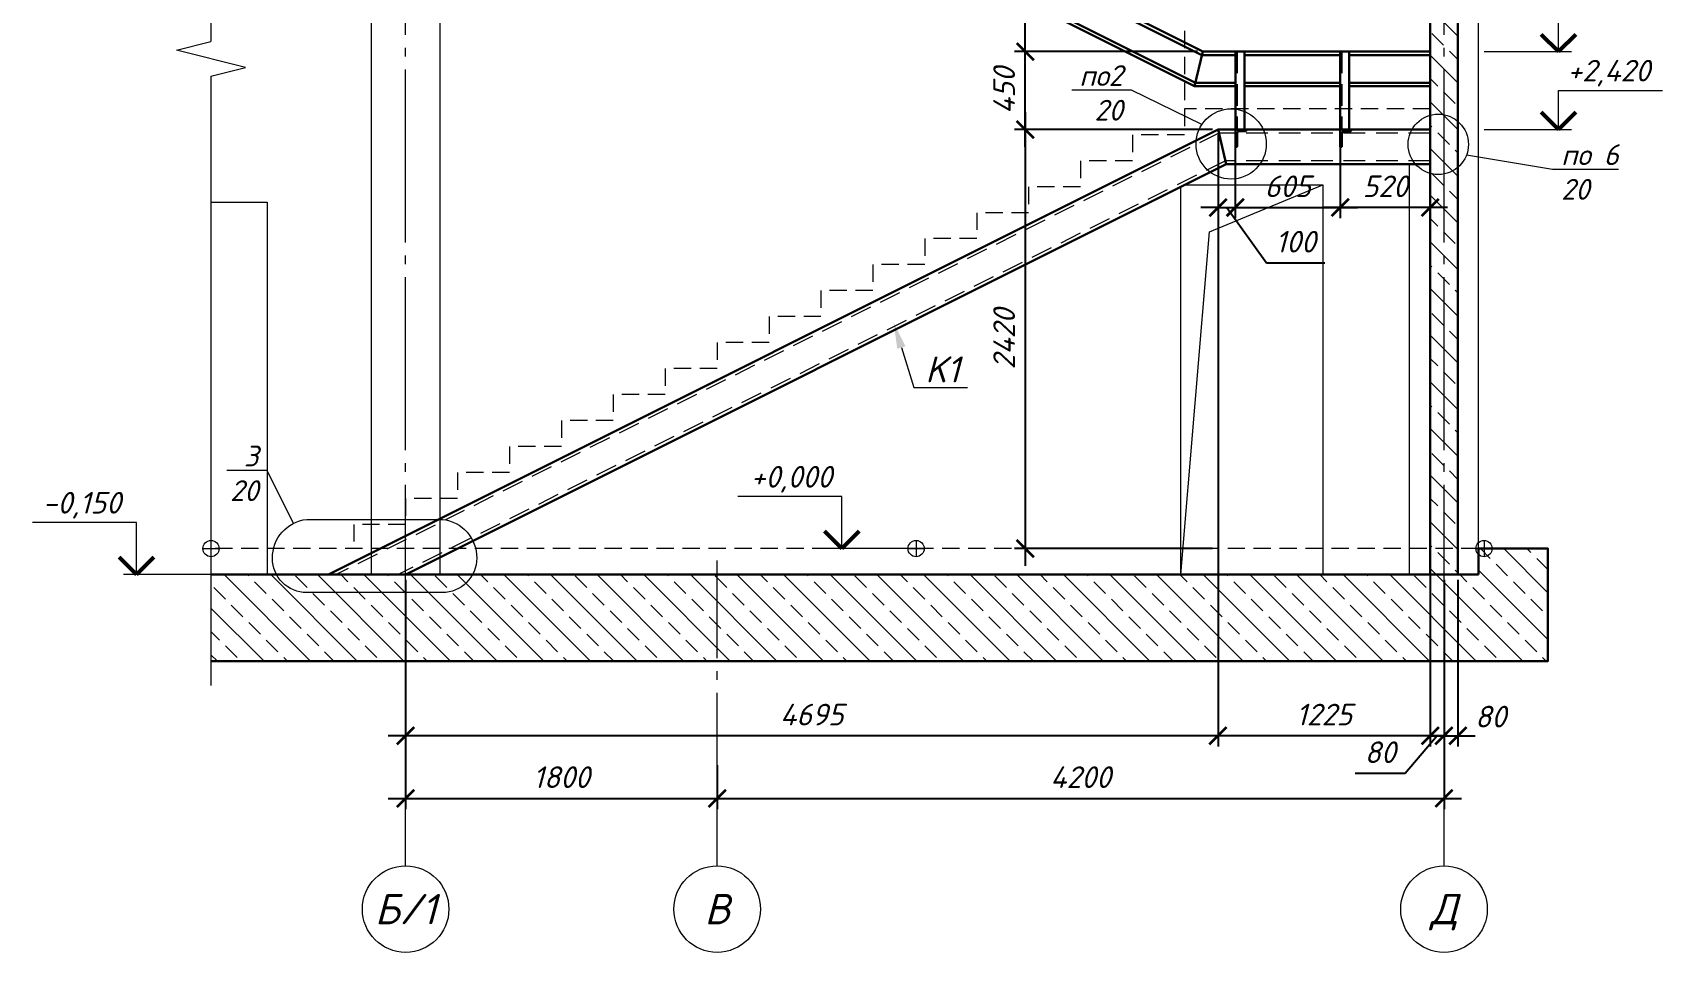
# Model space of a CAD drawing. Header units: millimetres. Extents: x -79646 to 95064, y -231229 to -58107.
# Drawn here: x -54440 to -45023, y -146038 to -140726 of the extents above; entities that cross this region are included whole.
import ezdxf
from ezdxf import colors
from ezdxf.entities.mleader import LeaderData, LeaderLine
from ezdxf.enums import TextEntityAlignment as Align
from ezdxf.math import Vec2, Vec3

# ---------------------------------------------------------------- set-up
doc = ezdxf.new("R2010")
doc.units = ezdxf.units.MM
doc.header["$PDMODE"] = 3
for name, pattern in [('DASHED2', [0.375, 0.25, -0.125]), ('GOST2.303 5', [24, 20, -1.5, 1, -1.5]), ('HIDDEN', [0.375, 0.25, -0.125])]:
    doc.linetypes.add(name, pattern=pattern)
doc.layers.get('0').update_dxf_attribs({"lineweight": 5})
doc.layers.get('Defpoints').update_dxf_attribs({"lineweight": 0})
for name, color, linetype, lineweight in [('#Dimensions', 7, 'Continuous', 9), ('#Бетон вид', 22, 'Continuous', 18), ('#Бетон разрез', 22, 'Continuous', 30), ('#Выноски', 7, 'Continuous', 15), ('#Оси', 7, 'Continuous', 9), ('#разм', 7, 'Continuous', 9), ('A-okno', 7, 'Continuous', 0), ('k_ Металл', 1, 'Continuous', 30), ('k_ Металл_вид', 1, 'Continuous', 18)]:
    doc.layers.add(name, color=color, linetype=linetype, lineweight=lineweight)
doc.layers.add('Штриховка', color=252, linetype='Continuous', lineweight=5, true_color=0x696969)
doc.styles.add('ESKDW', font='eskdw.shx', dxfattribs={"oblique": 15})
doc.styles.add('STEP PR', font='isocpeui.ttf')
doc.dimstyles.new('SPDS', dxfattribs={"dimscale": 50, "dimtxt": 2.5, "dimasz": 2, "dimexe": 1.25, "dimexo": 0.625, "dimtad": 1, "dimdec": 0, "dimrnd": 0.001, "dimtxsty": 'ESKDW', "dimblk": 'ARCHTICK', "dimcen": 2.5, "dimdle": 2, "dimclrd": 256, "dimclre": 256, "dimclrt": 7, "dimadec": 0, "dimazin": 2, "dimtfac": 0.75, "dimtdec": 0, "dimtmove": 1, "dimatfit": 3, "dimfxl": 1, "dimtolj": 1, "dimarcsym": 1})
doc.dimstyles.new('высотные отметки', dxfattribs={"dimtxt": 500, "dimasz": 100, "dimexe": 100, "dimexo": 0.625, "dimgap": 50, "dimtad": 1, "dimtih": 1, "dimtoh": 1, "dimdec": 3, "dimlfac": 0.001, "dimrnd": 0.005, "dimzin": 9, "dimtxsty": 'STEP PR', "dimblk": 'NONE', "dimcen": 100, "dimdle": 100, "dimse1": 1, "dimse2": 1, "dimsd1": 1, "dimsd2": 1, "dimadec": 0, "dimazin": 0, "dimtfac": 1, "dimtdec": 3, "dimtmove": 0, "dimatfit": 2, "dimldrblk": 'NONE', "dimfxl": 1, "dimarcsym": 0})

# ---------------------------------------------------------------- blocks, each defined once
blk = doc.blocks.new('*U24')
at = {"color": 0, "linetype": 'ByBlock', "lineweight": -2}
for p, q in [((21.991, 0), (22.303, 1.25)), ((22.303, 1.25), (22.928, -1.25)), ((21.991, 0), (0, 0)), ((22.928, -1.25), (23.241, 0)), ((45.231, 0), (23.241, 0))]:
    blk.add_line(p, q, dxfattribs=at)
blk = doc.blocks.new('_ArchTick')
at = {"color": 0, "linetype": 'ByBlock', "const_width": 0.15}
blk.add_lwpolyline([(-0.5, -0.5), (0.5, 0.5)], dxfattribs=at)
blk = doc.blocks.new('*D25')
at = {"layer": '#Dimensions', "lineweight": -2, "transparency": 16777216}
for p, q in [((-52284.4, -144387.1), (-52284.4, -145211)), ((-50484.4, -144957.1), (-50484.4, -145211)), ((-52384.4, -145148.5), (-50384.4, -145148.5))]:
    blk.add_line(p, q, dxfattribs=at)
at = {"layer": 'Defpoints', "color": 0, "lineweight": 0, "transparency": 16777216}
for p in [(-52284.4, -144355.8), (-50484.4, -144925.8), (-50484.4, -145148.5)]:
    blk.add_point(p, dxfattribs=at)
at = {"layer": '#Dimensions', "lineweight": -2, "transparency": 16777216, "xscale": 100, "yscale": 100, "zscale": 100, "rotation": 180}
blk.add_blockref('_ArchTick', (-52284.4, -145148.5), dxfattribs=at)
at = {"layer": '#Dimensions', "lineweight": -2, "transparency": 16777216, "xscale": 100, "yscale": 100, "zscale": 100}
blk.add_blockref('_ArchTick', (-50484.4, -145148.5), dxfattribs=at)
at = {"layer": '#Dimensions', "transparency": 16777216, "insert": (-51384.4, -145026), "char_height": 125, "attachment_point": 5, "style": 'STEP PR'}
blk.add_mtext('\\A1;1800', dxfattribs=at)
blk = doc.blocks.new('*D26')
at = {"layer": '#Dimensions', "lineweight": -2, "transparency": 16777216}
for p, q in [((-46284.4, -144387.1), (-46284.4, -145211)), ((-50484.4, -144957.1), (-50484.4, -145211)), ((-50584.4, -145148.5), (-46184.4, -145148.5))]:
    blk.add_line(p, q, dxfattribs=at)
at = {"layer": 'Defpoints', "color": 0, "lineweight": 0, "transparency": 16777216}
for p in [(-46284.4, -144355.8), (-50484.4, -144925.8), (-46284.4, -145148.5)]:
    blk.add_point(p, dxfattribs=at)
at = {"layer": '#Dimensions', "lineweight": -2, "transparency": 16777216, "xscale": 100, "yscale": 100, "zscale": 100, "rotation": 180}
blk.add_blockref('_ArchTick', (-50484.4, -145148.5), dxfattribs=at)
at = {"layer": '#Dimensions', "lineweight": -2, "transparency": 16777216, "xscale": 100, "yscale": 100, "zscale": 100}
blk.add_blockref('_ArchTick', (-46284.4, -145148.5), dxfattribs=at)
at = {"layer": '#Dimensions', "transparency": 16777216, "insert": (-48384.4, -145026), "char_height": 125, "attachment_point": 5, "style": 'STEP PR'}
blk.add_mtext('\\A1;4200', dxfattribs=at)
blk = doc.blocks.new('*D29')
at = {"layer": 'Defpoints', "color": 0, "lineweight": 0, "ltscale": 3, "transparency": 16777216}
for p in [(4574327, -914160), (4576313, -914160, 0), (4576313, -924000)]:
    blk.add_point(p, dxfattribs=at)
at = {"layer": '#разм', "color": 0, "ltscale": 3, "transparency": 16777216, "insert": (4574872, -913360), "char_height": 250, "attachment_point": 5, "style": 'STEP PR'}
blk.add_mtext('+4,920', dxfattribs=at)
blk = doc.blocks.new('_None')
blk = doc.blocks.new('*D56')
at = {"layer": '#Dimensions', "lineweight": -2, "transparency": 16777216}
for p, q in [((-47590.3, -141317.1), (-47590.3, -141798.4)), ((-47490.3, -141317.1), (-47490.3, -141798.4)), ((-47590.3, -141735.9), (-47690.3, -141735.9)), ((-47590.3, -141735.9), (-47490.3, -141735.9)), ((-47590.3, -141735.9), (-47490.3, -141735.9)), ((-47540.3, -141735.9), (-47310.5, -142055.9)), ((-47490.3, -141735.9), (-47390.3, -141735.9)), ((-47310.5, -142055.9), (-46974, -142055.9))]:
    blk.add_line(p, q, dxfattribs=at)
at = {"layer": 'Defpoints', "color": 0, "lineweight": 0, "transparency": 16777216}
for p in [(-47590.3, -141285.8), (-47490.3, -141285.8), (-47490.3, -141735.9)]:
    blk.add_point(p, dxfattribs=at)
at = {"layer": '#Dimensions', "lineweight": -2, "transparency": 16777216, "xscale": 100, "yscale": 100, "zscale": 100}
blk.add_blockref('_ArchTick', (-47590.3, -141735.9), dxfattribs=at)
at = {"layer": '#Dimensions', "lineweight": -2, "transparency": 16777216, "xscale": 100, "yscale": 100, "zscale": 100, "rotation": 180}
blk.add_blockref('_ArchTick', (-47490.3, -141735.9), dxfattribs=at)
at = {"layer": '#Dimensions', "transparency": 16777216, "insert": (-47142.2, -141933.4), "char_height": 125, "attachment_point": 5, "style": 'STEP PR'}
blk.add_mtext('\\A1;100', dxfattribs=at)
blk = doc.blocks.new('*D57')
at = {"layer": '#Dimensions', "lineweight": -2, "transparency": 16777216}
for p, q in [((-46884.4, -141317.1), (-46884.4, -141798.4)), ((-46364.4, -141517.1), (-46364.4, -141798.4)), ((-46264.4, -141735.9), (-46984.4, -141735.9))]:
    blk.add_line(p, q, dxfattribs=at)
at = {"layer": 'Defpoints', "color": 0, "lineweight": 0, "transparency": 16777216}
for p in [(-46884.4, -141285.8), (-46364.4, -141485.8), (-46884.4, -141735.9)]:
    blk.add_point(p, dxfattribs=at)
at = {"layer": '#Dimensions', "lineweight": -2, "transparency": 16777216, "xscale": 100, "yscale": 100, "zscale": 100, "rotation": 180}
blk.add_blockref('_ArchTick', (-46884.4, -141735.9), dxfattribs=at)
at = {"layer": '#Dimensions', "lineweight": -2, "transparency": 16777216, "xscale": 100, "yscale": 100, "zscale": 100}
blk.add_blockref('_ArchTick', (-46364.4, -141735.9), dxfattribs=at)
at = {"layer": '#Dimensions', "transparency": 16777216, "insert": (-46624.4, -141613.4), "char_height": 125, "attachment_point": 5, "style": 'STEP PR'}
blk.add_mtext('\\A1;520', dxfattribs=at)
blk = doc.blocks.new('*D34')
at = {"layer": 'Defpoints', "color": 0, "lineweight": 0, "ltscale": 3, "transparency": 16777216}
for p in [(4574340, -924000), (4576313, -924000), (4576313, -924000, 0)]:
    blk.add_point(p, dxfattribs=at)
at = {"layer": '#разм', "color": 0, "ltscale": 3, "transparency": 16777216, "insert": (4574872, -923200), "char_height": 250, "attachment_point": 5, "style": 'STEP PR'}
blk.add_mtext('+0,000', dxfattribs=at)
blk = doc.blocks.new('*D39')
at = {"layer": 'Defpoints', "color": 0, "lineweight": 0, "ltscale": 3, "transparency": 16777216}
for p in [(4574313, -924300), (4576313, -924300, 0), (4576313, -924600)]:
    blk.add_point(p, dxfattribs=at)
at = {"layer": '#разм', "color": 0, "ltscale": 3, "transparency": 16777216, "insert": (4574821, -923500), "char_height": 250, "attachment_point": 5, "style": 'STEP PR'}
blk.add_mtext('-0,150', dxfattribs=at)
blk = doc.blocks.new('*D165')
at = {"layer": 'Defpoints', "color": 0, "lineweight": 0, "ltscale": 3, "transparency": 16777216}
for p in [(4576313, -919160, 0), (4577210, -919160), (4576313, -924000)]:
    blk.add_point(p, dxfattribs=at)
at = {"layer": '#разм', "color": 0, "ltscale": 3, "transparency": 16777216, "insert": (4577755, -918509), "char_height": 250, "attachment_point": 5, "style": 'STEP PR'}
blk.add_mtext('+2,420', dxfattribs=at)
blk = doc.blocks.new('*D169')
at = {"layer": 'Defpoints', "color": 0, "lineweight": 0, "ltscale": 3, "transparency": 16777216}
for p in [(4576313, -918260, 0), (4577223, -918260), (4576313, -924000)]:
    blk.add_point(p, dxfattribs=at)
at = {"layer": '#разм', "color": 0, "ltscale": 3, "transparency": 16777216, "insert": (4577755, -917460), "char_height": 250, "attachment_point": 5, "style": 'STEP PR'}
blk.add_mtext('+2,870', dxfattribs=at)
blk = doc.blocks.new('*U260')
at = {"color": 0, "linetype": 'ByBlock', "lineweight": -2}
for p, q in [((-10, 20), (-10, 96.7)), ((0, 100), (-6.7, 100)), ((0, 0), (0, 100)), ((-63, 0), (-63, 6.7)), ((-63, 0), (0, 0)), ((-59.7, 10), (-20, 10))]:
    blk.add_line(p, q, dxfattribs=at)
for centre, radius, start, end in [((-6.7, 96.7), 3.3, 89.04503, 179.97781), ((-59.7, 6.7), 3.3, 90, 180), ((-20, 20), 10, 270, 0)]:
    blk.add_arc(centre, radius, start, end, dxfattribs=at)
blk = doc.blocks.new('*D686')
at = {"layer": '#Dimensions', "lineweight": -2, "transparency": 16777216}
for p, q in [((-48703.7, -141185.8), (-48703.7, -143805.8)), ((-47621.5, -141285.8), (-48766.2, -141285.8)), ((-47621.5, -143705.8), (-48766.2, -143705.8))]:
    blk.add_line(p, q, dxfattribs=at)
at = {"layer": 'Defpoints', "color": 0, "lineweight": 0, "transparency": 16777216}
for p in [(-47590.3, -141285.8), (-48703.7, -143705.8), (-47590.3, -143705.8)]:
    blk.add_point(p, dxfattribs=at)
at = {"layer": '#Dimensions', "lineweight": -2, "transparency": 16777216, "xscale": 100, "yscale": 100, "zscale": 100}
for p, rotation in [((-48703.7, -141285.8), 90), ((-48703.7, -143705.8), 270)]:
    blk.add_blockref('_ArchTick', p, dxfattribs=dict(at, rotation=rotation))
at = {"layer": '#Dimensions', "transparency": 16777216, "insert": (-48826.2, -142495.8), "char_height": 125, "attachment_point": 5, "rotation": 90, "style": 'STEP PR'}
blk.add_mtext('\\A1;2420', dxfattribs=at)
blk = doc.blocks.new('*D687')
at = {"layer": '#Dimensions', "lineweight": -2, "transparency": 16777216}
for p, q in [((-48703.7, -141385.8), (-48703.7, -140735.8)), ((-47709.8, -140835.8), (-48766.2, -140835.8)), ((-47621.5, -141285.8), (-48766.2, -141285.8))]:
    blk.add_line(p, q, dxfattribs=at)
at = {"layer": 'Defpoints', "color": 0, "lineweight": 0, "transparency": 16777216}
for p in [(-48703.7, -140835.8), (-47678.6, -140835.8), (-47590.3, -141285.8)]:
    blk.add_point(p, dxfattribs=at)
at = {"layer": '#Dimensions', "lineweight": -2, "transparency": 16777216, "xscale": 100, "yscale": 100, "zscale": 100}
for p, rotation in [((-48703.7, -140835.8), 90), ((-48703.7, -141285.8), 270)]:
    blk.add_blockref('_ArchTick', p, dxfattribs=dict(at, rotation=rotation))
at = {"layer": '#Dimensions', "transparency": 16777216, "insert": (-48826.2, -141060.8), "char_height": 125, "attachment_point": 5, "rotation": 90, "style": 'STEP PR'}
blk.add_mtext('\\A1;450', dxfattribs=at)
blk = doc.blocks.new('*D688')
at = {"layer": '#Dimensions', "lineweight": -2, "transparency": 16777216}
for p, q in [((-48703.7, -140935.8), (-48703.7, -138685.8)), ((-49214.9, -138785.8), (-48641.2, -138785.8)), ((-47709.8, -140835.8), (-48766.2, -140835.8))]:
    blk.add_line(p, q, dxfattribs=at)
at = {"layer": 'Defpoints', "color": 0, "lineweight": 0, "transparency": 16777216}
for p in [(-49246.2, -138785.8), (-48703.7, -138785.8), (-47678.6, -140835.8)]:
    blk.add_point(p, dxfattribs=at)
at = {"layer": '#Dimensions', "lineweight": -2, "transparency": 16777216, "xscale": 100, "yscale": 100, "zscale": 100}
for p, rotation in [((-48703.7, -138785.8), 90), ((-48703.7, -140835.8), 270)]:
    blk.add_blockref('_ArchTick', p, dxfattribs=dict(at, rotation=rotation))
at = {"layer": '#Dimensions', "transparency": 16777216, "insert": (-48826.2, -139810.8), "char_height": 125, "attachment_point": 5, "rotation": 90, "style": 'STEP PR'}
blk.add_mtext('\\A1;2050', dxfattribs=at)
blk = doc.blocks.new('*D689')
at = {"layer": '#Dimensions', "lineweight": -2, "transparency": 16777216}
for p, q in [((-47590.3, -141317.1), (-47590.3, -144849.5)), ((-46364.4, -141517.1), (-46364.4, -144849.5)), ((-46264.4, -144787), (-47690.3, -144787))]:
    blk.add_line(p, q, dxfattribs=at)
at = {"layer": 'Defpoints', "color": 0, "lineweight": 0, "transparency": 16777216}
for p in [(-47590.3, -141285.8), (-46364.4, -141485.8), (-47590.3, -144787)]:
    blk.add_point(p, dxfattribs=at)
at = {"layer": '#Dimensions', "lineweight": -2, "transparency": 16777216, "xscale": 100, "yscale": 100, "zscale": 100, "rotation": 180}
blk.add_blockref('_ArchTick', (-47590.3, -144787), dxfattribs=at)
at = {"layer": '#Dimensions', "lineweight": -2, "transparency": 16777216, "xscale": 100, "yscale": 100, "zscale": 100}
blk.add_blockref('_ArchTick', (-46364.4, -144787), dxfattribs=at)
at = {"layer": '#Dimensions', "transparency": 16777216, "insert": (-46977.4, -144664.5), "char_height": 125, "attachment_point": 5, "style": 'STEP PR'}
blk.add_mtext('\\A1;1225', dxfattribs=at)
blk = doc.blocks.new('*D690')
at = {"layer": '#Dimensions', "lineweight": -2, "transparency": 16777216}
for p, q in [((-47590.3, -141317.1), (-47590.3, -144849.5)), ((-52284.4, -143887.1), (-52284.4, -144849.5)), ((-47490.3, -144787), (-52384.4, -144787))]:
    blk.add_line(p, q, dxfattribs=at)
at = {"layer": 'Defpoints', "color": 0, "lineweight": 0, "transparency": 16777216}
for p in [(-47590.3, -141285.8), (-52284.4, -143855.8), (-52284.4, -144787)]:
    blk.add_point(p, dxfattribs=at)
at = {"layer": '#Dimensions', "lineweight": -2, "transparency": 16777216, "xscale": 100, "yscale": 100, "zscale": 100, "rotation": 180}
blk.add_blockref('_ArchTick', (-52284.4, -144787), dxfattribs=at)
at = {"layer": '#Dimensions', "lineweight": -2, "transparency": 16777216, "xscale": 100, "yscale": 100, "zscale": 100}
blk.add_blockref('_ArchTick', (-47590.3, -144787), dxfattribs=at)
at = {"layer": '#Dimensions', "transparency": 16777216, "insert": (-49937.4, -144664.5), "char_height": 125, "attachment_point": 5, "style": 'STEP PR'}
blk.add_mtext('\\A1;4695', dxfattribs=at)
blk = doc.blocks.new('*D691')
at = {"layer": '#Dimensions', "lineweight": -2, "transparency": 16777216}
for p, q in [((-46364.4, -141517.1), (-46364.4, -144849.5)), ((-46284.4, -143887.1), (-46284.4, -144849.5)), ((-46324.4, -144787), (-46508.9, -145004.5)), ((-46364.4, -144787), (-46464.4, -144787)), ((-46364.4, -144787), (-46284.4, -144787)), ((-46364.4, -144787), (-46284.4, -144787)), ((-46284.4, -144787), (-46184.4, -144787)), ((-46508.9, -145004.5), (-46798.2, -145004.5))]:
    blk.add_line(p, q, dxfattribs=at)
at = {"layer": 'Defpoints', "color": 0, "lineweight": 0, "transparency": 16777216}
for p in [(-46364.4, -141485.8), (-46284.4, -143855.8), (-46284.4, -144787)]:
    blk.add_point(p, dxfattribs=at)
at = {"layer": '#Dimensions', "lineweight": -2, "transparency": 16777216, "xscale": 100, "yscale": 100, "zscale": 100}
blk.add_blockref('_ArchTick', (-46364.4, -144787), dxfattribs=at)
at = {"layer": '#Dimensions', "lineweight": -2, "transparency": 16777216, "xscale": 100, "yscale": 100, "zscale": 100, "rotation": 180}
blk.add_blockref('_ArchTick', (-46284.4, -144787), dxfattribs=at)
at = {"layer": '#Dimensions', "transparency": 16777216, "insert": (-46653.5, -144882), "char_height": 125, "attachment_point": 5, "style": 'STEP PR'}
blk.add_mtext('\\A1;80', dxfattribs=at)
blk = doc.blocks.new('*D692')
at = {"layer": '#Dimensions', "lineweight": -2, "transparency": 16777216}
for p, q in [((-46284.4, -143887.1), (-46284.4, -144849.5)), ((-46204.4, -143887.1), (-46204.4, -144849.5)), ((-46284.4, -144787), (-46384.4, -144787)), ((-46284.4, -144787), (-46204.4, -144787)), ((-46204.4, -144787), (-46104.4, -144787))]:
    blk.add_line(p, q, dxfattribs=at)
at = {"layer": 'Defpoints', "color": 0, "lineweight": 0, "transparency": 16777216}
for p in [(-46284.4, -143855.8), (-46204.4, -143855.8), (-46204.4, -144787)]:
    blk.add_point(p, dxfattribs=at)
at = {"layer": '#Dimensions', "lineweight": -2, "transparency": 16777216, "xscale": 100, "yscale": 100, "zscale": 100}
blk.add_blockref('_ArchTick', (-46284.4, -144787), dxfattribs=at)
at = {"layer": '#Dimensions', "lineweight": -2, "transparency": 16777216, "xscale": 100, "yscale": 100, "zscale": 100, "rotation": 180}
blk.add_blockref('_ArchTick', (-46204.4, -144787), dxfattribs=at)
at = {"layer": '#Dimensions', "transparency": 16777216, "insert": (-46015.5, -144676.1), "char_height": 125, "attachment_point": 5, "style": 'STEP PR'}
blk.add_mtext('\\A1;80', dxfattribs=at)
blk = doc.blocks.new('*D820')
at = {"layer": '#Dimensions', "lineweight": -2, "transparency": 16777216}
for p, q in [((-47490.3, -141417.1), (-47490.3, -141798.4)), ((-46884.4, -141417.1), (-46884.4, -141798.4)), ((-47590.3, -141735.9), (-46784.4, -141735.9))]:
    blk.add_line(p, q, dxfattribs=at)
at = {"layer": 'Defpoints', "color": 0, "lineweight": 0, "transparency": 16777216}
for p in [(-47490.3, -141385.8), (-46884.4, -141385.8), (-46884.4, -141735.9)]:
    blk.add_point(p, dxfattribs=at)
at = {"layer": '#Dimensions', "lineweight": -2, "transparency": 16777216, "xscale": 100, "yscale": 100, "zscale": 100, "rotation": 180}
blk.add_blockref('_ArchTick', (-47490.3, -141735.9), dxfattribs=at)
at = {"layer": '#Dimensions', "lineweight": -2, "transparency": 16777216, "xscale": 100, "yscale": 100, "zscale": 100}
blk.add_blockref('_ArchTick', (-46884.4, -141735.9), dxfattribs=at)
at = {"layer": '#Dimensions', "transparency": 16777216, "insert": (-47187.4, -141613.4), "char_height": 125, "attachment_point": 5, "style": 'STEP PR'}
blk.add_mtext('\\A1;605', dxfattribs=at)
blk = doc.blocks.new('*U28')
at = {"layer": '#разм', "ltscale": 100, "elevation": 0}
for points in [[(4575453.9815, -913560.2763), (4574252.0497, -913560.2763)], [(4575453.9815, -914160.2763), (4575453.9815, -913560.2763)], [(4576313.4569, -914160.2763), (4575303.9815, -914160.2763)]]:
    blk.add_lwpolyline(points, dxfattribs=at)
at = {"layer": 'A-okno', "color": 0, "lineweight": 50, "ltscale": 100, "elevation": 0}
for points in [[(4575453.9815, -914160.2763), (4575253.9816, -913960.2764)], [(4575453.9815, -914160.2763), (4575653.9814, -913960.2764)]]:
    blk.add_lwpolyline(points, dxfattribs=at)
at = {"layer": 'Defpoints', "color": 253, "ltscale": 3, "elevation": 0}
blk.add_lwpolyline([(4576219.8409, -924000.2763), (4576407.0728, -924000.2763)], dxfattribs=at)
at = {"layer": 'Defpoints', "color": 253, "lineweight": 15, "ltscale": 3, "elevation": 0}
blk.add_lwpolyline([(4576313.4569, -923906.6603), (4576313.4569, -924093.8923)], dxfattribs=at)
at = {"layer": 'Defpoints', "color": 253, "lineweight": 15, "ltscale": 3}
blk.add_circle((4576313.4569, -924000.2763, 0), 93.616, dxfattribs=at)
at = {"layer": '#разм', "ltscale": 3}
dim = blk.add_linear_dim(base=(4574327.168, -914160.2763), p1=(4576313.4569, -924000.4215), p2=(4576313.4569, -914160.2763, 0), angle=90, dimstyle='высотные отметки', override={"dimtxt": 250, "dimlfac": 0.0005, "dimrnd": 0.005, "dimzin": 1, "dimpost": '+<>'}, dxfattribs=at)
dim.commit()
dim.dimension.update_dxf_attribs({"geometry": '*D29', "text_midpoint": (4574872.0543, -913560.2763), "dimtype": 160})
blk = doc.blocks.new('*U33')
at = {"layer": '#разм', "ltscale": 100, "elevation": 0}
for points in [[(4575453.9815, -923400.2763), (4574252.0497, -923400.2763)], [(4575453.9815, -924000.2763), (4575453.9815, -923400.2763)], [(4576313.4569, -924000.2763), (4575303.9815, -924000.2763)]]:
    blk.add_lwpolyline(points, dxfattribs=at)
at = {"layer": 'A-okno', "color": 0, "lineweight": 50, "ltscale": 100, "elevation": 0}
for points in [[(4575453.9815, -924000.2763), (4575253.9816, -923800.2764)], [(4575453.9815, -924000.2763), (4575653.9814, -923800.2764)]]:
    blk.add_lwpolyline(points, dxfattribs=at)
at = {"layer": 'Defpoints', "color": 253, "ltscale": 3, "elevation": 0}
blk.add_lwpolyline([(4576219.8409, -924000.2763), (4576407.0728, -924000.2763)], dxfattribs=at)
at = {"layer": 'Defpoints', "color": 253, "lineweight": 15, "ltscale": 3, "elevation": 0}
blk.add_lwpolyline([(4576313.4569, -923906.6603), (4576313.4569, -924093.8923)], dxfattribs=at)
at = {"layer": 'Defpoints', "color": 253, "lineweight": 15, "ltscale": 3}
blk.add_circle((4576313.4569, -924000.2763, 0), 93.616, dxfattribs=at)
at = {"layer": '#разм', "ltscale": 3}
dim = blk.add_linear_dim(base=(4574340.0468, -924000.2763), p1=(4576313.4569, -924000.4215), p2=(4576313.4569, -924000.2763, 0), angle=90, dimstyle='высотные отметки', override={"dimtxt": 250, "dimlfac": 0.0005, "dimrnd": 0.005, "dimzin": 1, "dimpost": '+<>'}, dxfattribs=at)
dim.commit()
dim.dimension.update_dxf_attribs({"geometry": '*D34', "text_midpoint": (4574872.0543, -923400.2763), "dimtype": 160})
blk = doc.blocks.new('*U37')
at = {"layer": '#разм', "ltscale": 100, "elevation": 0}
for points in [[(4575453.9815, -923700.1311), (4574252.0497, -923700.1311)], [(4575453.9815, -924300.1311), (4575453.9815, -923700.1311)], [(4576313.4569, -924300.1311), (4575303.9815, -924300.1311)]]:
    blk.add_lwpolyline(points, dxfattribs=at)
at = {"layer": '#разм', "lineweight": 50, "ltscale": 100, "elevation": 0}
for points in [[(4575453.9815, -924300.1311), (4575253.9816, -924100.1312)], [(4575453.9815, -924300.1311), (4575653.9814, -924100.1312)]]:
    blk.add_lwpolyline(points, dxfattribs=at)
at = {"layer": 'Defpoints', "color": 253, "lineweight": 15, "ltscale": 3, "elevation": 0}
for points in [[(4576313.4569, -923625.6673), (4576313.4569, -924374.5949)], [(4576313.4569, -923906.6603), (4576313.4569, -924093.8923)]]:
    blk.add_lwpolyline(points, dxfattribs=at)
at = {"layer": 'Defpoints', "color": 253, "ltscale": 3, "elevation": 0}
blk.add_lwpolyline([(4576219.8409, -924000.2763), (4576407.0728, -924000.2763)], dxfattribs=at)
at = {"layer": 'Defpoints', "color": 253, "lineweight": 15, "ltscale": 3}
blk.add_circle((4576313.4569, -924000.2763, 0), 93.616, dxfattribs=at)
at = {"layer": '#разм', "ltscale": 3}
dim = blk.add_linear_dim(base=(4574313.1732, -924300.1311), p1=(4576313.4569, -924600.4215), p2=(4576313.4569, -924300.1311, 0), angle=90, dimstyle='высотные отметки', override={"dimtxt": 250, "dimlfac": 0.0005, "dimrnd": 0.005, "dimzin": 1, "dimpost": '-<>'}, dxfattribs=at)
dim.commit()
dim.dimension.update_dxf_attribs({"geometry": '*D39', "text_midpoint": (4574820.8436, -923700.1311), "dimtype": 160})
blk = doc.blocks.new('*U164')
at = {"layer": '#разм', "ltscale": 100, "elevation": 0}
for points in [[(4577172.9323, -918709.4384), (4578374.8641, -918709.4384)], [(4577172.9323, -919160.2763), (4577172.9323, -918709.4384)], [(4576313.4569, -919160.2763), (4577322.9323, -919160.2763)]]:
    blk.add_lwpolyline(points, dxfattribs=at)
at = {"layer": 'A-okno', "color": 0, "lineweight": 50, "ltscale": 100, "elevation": 0}
for points in [[(4577172.9323, -919160.2763), (4576972.9324, -918960.2764)], [(4577172.9323, -919160.2763), (4577372.9322, -918960.2764)]]:
    blk.add_lwpolyline(points, dxfattribs=at)
at = {"layer": 'Defpoints', "color": 253, "ltscale": 3, "elevation": 0}
blk.add_lwpolyline([(4576219.8409, -924000.2763), (4576407.0728, -924000.2763)], dxfattribs=at)
at = {"layer": 'Defpoints', "color": 253, "lineweight": 15, "ltscale": 3, "elevation": 0}
blk.add_lwpolyline([(4576313.4569, -923906.6603), (4576313.4569, -924093.8923)], dxfattribs=at)
at = {"layer": 'Defpoints', "color": 253, "lineweight": 15, "ltscale": 3}
blk.add_circle((4576313.4569, -924000.2763, 0), 93.616, dxfattribs=at)
at = {"layer": '#разм', "ltscale": 3}
dim = blk.add_linear_dim(base=(4577209.9731, -919160.2763), p1=(4576313.4569, -924000.4215), p2=(4576313.4569, -919160.2763, 0), angle=90, dimstyle='высотные отметки', override={"dimtxt": 250, "dimlfac": 0.0005, "dimrnd": 0.005, "dimzin": 1, "dimpost": '+<>'}, dxfattribs=at)
dim.commit()
dim.dimension.update_dxf_attribs({"geometry": '*D165', "text_midpoint": (4577754.8594, -918709.4384), "dimtype": 160})
blk = doc.blocks.new('*U168')
at = {"layer": '#разм', "ltscale": 100, "elevation": 0}
for points in [[(4577172.9323, -917660.2763), (4578374.8641, -917660.2763)], [(4577172.9323, -918260.2763), (4577172.9323, -917660.2763)], [(4576313.4569, -918260.2763), (4577322.9323, -918260.2763)]]:
    blk.add_lwpolyline(points, dxfattribs=at)
at = {"layer": 'A-okno', "color": 0, "lineweight": 50, "ltscale": 100, "elevation": 0}
for points in [[(4577172.9323, -918260.2763), (4576972.9324, -918060.2764)], [(4577172.9323, -918260.2763), (4577372.9322, -918060.2764)]]:
    blk.add_lwpolyline(points, dxfattribs=at)
at = {"layer": 'Defpoints', "color": 253, "ltscale": 3, "elevation": 0}
blk.add_lwpolyline([(4576219.8409, -924000.2763), (4576407.0728, -924000.2763)], dxfattribs=at)
at = {"layer": 'Defpoints', "color": 253, "lineweight": 15, "ltscale": 3, "elevation": 0}
blk.add_lwpolyline([(4576313.4569, -923906.6603), (4576313.4569, -924093.8923)], dxfattribs=at)
at = {"layer": 'Defpoints', "color": 253, "lineweight": 15, "ltscale": 3}
blk.add_circle((4576313.4569, -924000.2763, 0), 93.616, dxfattribs=at)
at = {"layer": '#разм', "ltscale": 3}
dim = blk.add_linear_dim(base=(4577222.8519, -918260.2763), p1=(4576313.4569, -924000.4215), p2=(4576313.4569, -918260.2763, 0), angle=90, dimstyle='высотные отметки', override={"dimtxt": 250, "dimlfac": 0.0005, "dimrnd": 0.005, "dimzin": 1, "dimpost": '+<>'}, dxfattribs=at)
dim.commit()
dim.dimension.update_dxf_attribs({"geometry": '*D169', "text_midpoint": (4577754.8594, -917660.2763), "dimtype": 160})

msp = doc.modelspace()

# ---------------------------------------------------------------- hatches: boundary and pattern name
at = {"layer": 'Штриховка'}
h = msp.add_hatch(dxfattribs=at)
h.set_pattern_fill('ANSI33', color=256, scale=30, angle=-90)
h.set_pattern_definition([(315, (-2138.12, 0), (134.70384, 134.70384), []), (315, (-2138.12, -134.7), (134.70384, 134.70384), [95.25, -47.625])])
h.paths.add_polyline_path([(-46284.43318, -138785.81831), (-46364.43318, -138785.81831), (-46364.43318, -143855.81831), (-50484.43318, -143855.81831), (-50484.43318, -144355.81831), (-46284.43318, -144355.81831)])
h.paths.add_polyline_path([(-46204.43318, -138985.81831), (-46204.43318, -138785.81831), (-46284.43318, -138785.81831), (-46284.43318, -144355.81831), (-45684.43318, -144355.81831), (-45684.43318, -143855.81831), (-45684.43318, -143705.81831), (-46084.43318, -143705.81831), (-46084.43318, -143855.81831), (-46204.43318, -143855.81831)])
h.paths.add_polyline_path([(-50484.43318, -143855.81831), (-52284.43318, -143855.81831), (-52284.43318, -144355.81831), (-50484.43318, -144355.81831)])
h.paths.add_polyline_path([(-52284.43318, -143855.81831), (-53409.11224, -143855.81831), (-53409.11224, -144355.81831), (-52284.43318, -144355.81831)])

# ---------------------------------------------------------------- linework, layer by layer
at = {"layer": '#Бетон вид'}
for points in [[(-46084.43318, -143855.81831), (-46084.43318, -143855.81831), (-46084.43318, -138785.81831)], [(-46484.43318, -143855.81831), (-46484.43318, -143855.81831), (-46484.43318, -141485.81831)], [(-47783.05551, -141605.81831), (-46984.43318, -141605.81831), (-46984.43318, -143855.81831), (-47804.43318, -143855.81831), (-47804.43318, -141616.50715)], [(-47804.43318, -143855.81831), (-47639.86143, -141875.67717), (-46984.43318, -141605.81831)], [(-53409.11224, -141705.81831), (-53084.43318, -141705.81831), (-53084.43318, -143855.81831), (-53409.11224, -143855.81831)]]:
    msp.add_lwpolyline(points, dxfattribs=at)
msp.add_lwpolyline([(-52484.43318, -143855.81831), (-52084.43318, -143855.81831), (-52084.43318, -138985.81831), (-52484.43318, -138985.81831)], close=True, dxfattribs=at)
at = {"layer": '#Бетон вид', "linetype": 'DASHED2', "ltscale": 400}
for points in [[(-47784.43318, -140715.81831), (-47784.43318, -141165.81831)], [(-46364.43318, -141165.81831), (-47784.43318, -141165.81831), (-47784.43318, -141315.81831), (-48084.43318, -141315.81831), (-48084.43318, -141465.81831), (-48384.43318, -141465.81831), (-48384.43318, -141615.81831), (-48684.43318, -141615.81831), (-48684.43318, -141765.81831), (-48984.43318, -141765.81831), (-48984.43318, -141915.81831), (-49284.43318, -141915.81831), (-49284.43318, -142065.81831), (-49584.43318, -142065.81831), (-49584.43318, -142215.81831), (-49884.43318, -142215.81831), (-49884.43318, -142365.81831), (-50184.43318, -142365.81831), (-50184.43318, -142515.81831), (-50484.43318, -142515.81831), (-50484.43318, -142665.81831), (-50784.43318, -142665.81831), (-50784.43318, -142815.81831), (-51084.43318, -142815.81831), (-51084.43318, -142965.81831), (-51384.43318, -142965.81831), (-51384.43318, -143115.81831), (-51684.43318, -143115.81831), (-51684.43318, -143265.81831), (-51984.43318, -143265.81831), (-51984.43318, -143415.81831), (-52284.43318, -143415.81831), (-52284.43318, -143565.81831), (-52584.43318, -143565.81831), (-52584.43318, -143705.81831)], [(-46084.43318, -143705.81831), (-53409.11224, -143705.81831)]]:
    msp.add_lwpolyline(points, dxfattribs=at)
at = {"layer": '#Бетон разрез'}
for points in [[(-46364.43318, -138785.81831), (-46364.43318, -143855.81831), (-53409.11224, -143855.81831)], [(-46084.43318, -143855.81831), (-46204.43318, -143855.81831), (-46204.43318, -138985.81831), (-46204.43318, -138785.81831), (-46364.43318, -138785.81831)], [(-45684.43318, -143855.81831), (-45684.43318, -143705.81831), (-46084.43318, -143705.81831), (-46084.43318, -143855.81831)], [(-53409.11224, -144355.81831), (-45684.43318, -144355.81831), (-45684.43318, -143855.81831)], [(-46364.43318, -143855.81831), (-46204.43318, -143855.81831)]]:
    msp.add_lwpolyline(points, dxfattribs=at)
at = {"layer": '#Выноски'}
msp.add_lwpolyline([(-52855.69409, -143537.07361), (-52071.80154, -143537.06329, -0.3875689818), (-51873.80154, -143761.46329), (-51873.80154, -143761.58104, -0.4142135624), (-52071.80154, -143959.58104), (-52856.0004, -143959.58104, -0.4168832263), (-53054.0004, -143762.32648), (-53054.0004, -143762.20873, -0.3857430086)], format="xyb", close=True, dxfattribs=at)
for centre, radius in [((-47514.43447, -141368.8114), 202.99309), ((-46317.6621, -141371.21133), 174.37048)]:
    msp.add_circle(centre, radius, dxfattribs=at)
at = {"layer": '#Оси', "linetype": 'GOST2.303 5', "ltscale": 50}
for points in [[(-52284.43318, -145538.03705), (-52284.43318, -137192.05356)], [(-46284.43318, -145538.03705), (-46284.43318, -137192.05356)], [(-50484.43318, -145538.03705), (-50484.43318, -143774.8869)]]:
    msp.add_lwpolyline(points, dxfattribs=at)
at = {"layer": '#Оси', "linetype": 'Continuous', "ltscale": 50}
for centre in [(-52284.43318, -145788.03705), (-50484.43318, -145788.03705), (-46284.43318, -145788.03705)]:
    msp.add_circle(centre, 250, dxfattribs=at)
at = {"layer": 'k_ Металл'}
for points in [[(-51684.43318, -138832.90035), (-47678.59726, -140835.81831), (-46364.43318, -140835.81831)], [(-51684.43318, -138855.26103), (-47683.31862, -140855.81831), (-47492.2691, -140855.81831)], [(-51684.43318, -139034.14647), (-47721.0895, -141015.81831), (-47490.2691, -141015.81831)], [(-51684.43318, -139056.50715), (-47725.81086, -141035.81831), (-47490.2691, -141035.81831)], [(-47678.59726, -140835.81831), (-47725.81086, -141035.81831)], [(-47490.2691, -140835.81831), (-47490.2691, -141285.81831)], [(-47438.2691, -140835.81831), (-47438.2691, -141285.81831)], [(-47438.2691, -140855.81831), (-46884.43318, -140855.81831)], [(-47438.2691, -140855.81831), (-46884.43318, -140855.81831)], [(-46884.43318, -140835.81831), (-46884.43318, -141285.81831)], [(-46832.43318, -140835.81831), (-46832.43318, -141285.81831)], [(-46832.43318, -140855.81831), (-46364.43318, -140855.81831)], [(-46832.43318, -140855.81831), (-46684.43318, -140855.81831)], [(-47438.2691, -141015.81831), (-46884.43318, -141015.81831)], [(-47438.2691, -141035.81831), (-46884.43318, -141035.81831)], [(-46832.43318, -141015.81831), (-46364.43318, -141015.81831)], [(-46832.43318, -141035.81831), (-46364.43318, -141035.81831)], [(-46364.43318, -141285.81831), (-47590.2691, -141285.81831), (-52730.2691, -143855.81831)], [(-47590.2691, -141285.81831), (-47543.05551, -141485.81831)], [(-46364.43318, -141485.81831), (-47543.05551, -141485.81831), (-52283.05551, -143855.81831)]]:
    msp.add_lwpolyline(points, dxfattribs=at)
at = {"layer": 'k_ Металл_вид', "linetype": 'HIDDEN', "ltscale": 500}
for points in [[(-47480.2691, -140835.81831), (-47480.2691, -141285.81831)], [(-46874.43318, -140835.81831), (-46874.43318, -141285.81831)], [(-46364.43318, -141305.81831), (-47585.54774, -141305.81831), (-52685.54774, -143855.81831)], [(-46364.43318, -141465.81831), (-47547.77687, -141465.81831), (-52327.77687, -143855.81831)]]:
    msp.add_lwpolyline(points, dxfattribs=at)

# ---------------------------------------------------------------- block references
at = {"layer": '#разм', "lineweight": 15, "xscale": 0.5, "yscale": 0.5, "zscale": 0.5}
for name, p in [('*U28', (-2341565.84069, 318294.31984, 0)), ('*U168', (-2334210.04616, 318294.31984, 0)), ('*U164', (-2334210.04616, 318294.31984, 0)), ('*U33', (-2337491.41357, 318294.31984, 0)), ('*U37', (-2341565.84069, 318294.31984, 0))]:
    msp.add_blockref(name, p, dxfattribs=at)
at = {"xscale": -160, "yscale": 160, "zscale": 160, "rotation": 270}
msp.add_blockref('*U24', (-53409.11224, -144495.81831), dxfattribs=at)
at = {"layer": 'k_ Металл', "rotation": 180}
for p in [(-47490.2691, -141285.81831), (-46884.43318, -141285.81831)]:
    msp.add_blockref('*U260', p, dxfattribs=at)

# ---------------------------------------------------------------- texts
at = {"layer": '#Оси', "linetype": 'Continuous', "ltscale": 50, "style": 'STEP PR'}
for s, p in [('Б/1', (-52284.43318, -145788.03705)), ('В', (-50484.43318, -145788.03705)), ('Д', (-46284.43318, -145788.03705))]:
    msp.add_text(s, height=175, dxfattribs=at).set_placement(p, align=Align.MIDDLE_CENTER)

# ---------------------------------------------------------------- dimensions: what is measured, and where the dimension line sits
at = {"layer": '#Dimensions'}
for base, p1, p2, picture, middle in [((-48703.70296, -138785.81831), (-47678.59726, -140835.81831), (-49246.19143, -138785.81831), '*D688', (-48826.20296, -139810.81831)), ((-48703.70296, -140835.81831), (-47590.2691, -141285.81831), (-47678.59726, -140835.81831), '*D687', (-48826.20296, -141060.81831)), ((-48703.70296, -143705.81831), (-47590.2691, -141285.81831), (-47590.2691, -143705.81831), '*D686', (-48826.20296, -142495.81831))]:
    dim = msp.add_linear_dim(base=base, p1=p1, p2=p2, angle=90, dimstyle='SPDS', override={"dimgap": 1.2, "dimrnd": 5, "dimtxsty": 'STEP PR', "dimblk1": 'ArchTick', "dimblk2": 'ArchTick', "dimsah": 1, "dimclrt": 256}, dxfattribs=at)
    dim.commit()
    dim.dimension.update_dxf_attribs({"geometry": picture, "text_midpoint": middle})
for base, p1, p2, picture, middle in [((-52284.43318, -144786.97012), (-47590.2691, -141285.81831), (-52284.43318, -143855.81831), '*D690', (-49937.35114, -144664.47012)), ((-47590.2691, -144786.97012), (-46364.43318, -141485.81831), (-47590.2691, -141285.81831), '*D689', (-46977.35114, -144664.47012)), ((-46884.43318, -141735.89235), (-47490.2691, -141385.81831), (-46884.43318, -141385.81831), '*D820', (-47187.35114, -141613.39235)), ((-50484.43318, -145148.53314), (-52284.43318, -144355.81831), (-50484.43318, -144925.81123), '*D25', (-51384.43318, -145026.03314)), ((-46284.43318, -145148.53314), (-50484.43318, -144925.81123), (-46284.43318, -144355.81831), '*D26', (-48384.43318, -145026.03314))]:
    dim = msp.add_linear_dim(base=base, p1=p1, p2=p2, dimstyle='SPDS', override={"dimgap": 1.2, "dimrnd": 5, "dimtxsty": 'STEP PR', "dimblk1": 'ArchTick', "dimblk2": 'ArchTick', "dimsah": 1, "dimclrt": 256}, dxfattribs=at)
    dim.commit()
    dim.dimension.update_dxf_attribs({"geometry": picture, "text_midpoint": middle})
for base, p1, p2, picture, middle in [((-47490.2691, -141735.89235), (-47590.2691, -141285.81831), (-47490.2691, -141285.81831), '*D56', (-47250.46292, -142055.87187)), ((-46884.43318, -141735.89235), (-46364.43318, -141485.81831), (-46884.43318, -141285.81831), '*D57', (-46624.43318, -141735.89235)), ((-46284.43318, -144786.97012), (-46364.43318, -141485.81831), (-46284.43318, -143855.81831), '*D691', (-46568.85309, -145004.47012)), ((-46204.43318, -144786.97012), (-46284.43318, -143855.81831), (-46204.43318, -143855.81831), '*D692', (-46015.46774, -144798.55146))]:
    dim = msp.add_linear_dim(base=base, p1=p1, p2=p2, dimstyle='SPDS', override={"dimgap": 1.2, "dimrnd": 5, "dimtxsty": 'STEP PR', "dimblk1": 'ArchTick', "dimblk2": 'ArchTick', "dimsah": 1, "dimclrt": 256}, dxfattribs=at)
    dim.commit()
    dim.dimension.update_dxf_attribs({"geometry": picture, "text_midpoint": middle, "dimtype": 160})

# ---------------------------------------------------------------- leaders
at = {"layer": '#Выноски'}
ml = msp.add_multileader_mtext('Standard', dxfattribs=at)
ml.set_content('\\A1;по2\\P20', color=256, style='STEP PR')
ml.set_leader_properties(color=256, linetype='ByLayer', lineweight=-1)
ml.set_arrow_properties(name='NONE')
ml.build(insert=Vec2(0, 0))
ml.multileader.update_dxf_attribs({"text_left_attachment_type": 6, "text_right_attachment_type": 6, "dogleg_length": 0, "arrow_head_size": 120, "scale": 0.5})
ctx = ml.context
ctx.base_point, ctx.scale, ctx.char_height, ctx.arrow_head_size, ctx.landing_gap_size, ctx.plane_origin = Vec3(-48452.50504, -141057.88028), 0.5, 120, 120, 50, Vec3(-42777.55765, -154304.21435)
ctx.left_attachment, ctx.right_attachment, ctx.text_align_type = 6, 6, 2
notes = []
notes.append((ctx, [(1, (1, 1, 0), (-48090.41413, -141057.88028), (-1, 0), 0, [(0, [(-47683.09748, -141255.85574)], 0, [])])]))
ctx.mtext.insert, ctx.mtext.rotation, ctx.mtext.alignment, ctx.mtext.flow_direction = Vec3(-48140.41413, -140913.88028), 6.2831853072, 3, 5
ml = msp.add_multileader_mtext('Standard', dxfattribs=at)
ml.set_content('\\A1;по 6\\P20', color=256, style='STEP PR')
ml.set_leader_properties(color=256, linetype='ByLayer', lineweight=-1)
ml.set_arrow_properties(name='NONE')
ml.build(insert=Vec2(0, 0))
ml.multileader.update_dxf_attribs({"text_left_attachment_type": 6, "text_right_attachment_type": 6, "dogleg_length": 0, "arrow_head_size": 120, "scale": 0.5})
ctx = ml.context
ctx.base_point, ctx.scale, ctx.char_height, ctx.arrow_head_size, ctx.landing_gap_size, ctx.plane_origin = Vec3(-45657.7899, -141514.95483), 0.5, 120, 120, 50, Vec3(-41580.78528, -154306.61427)
ctx.left_attachment, ctx.right_attachment = 6, 6
notes.append((ctx, [(0, (1, 1, 0), (-45657.7899, -141514.95483), (1, 0), 0, [(0, [(-46154.24301, -141432.03294)], 0, [])])]))
ctx.mtext.insert, ctx.mtext.rotation, ctx.mtext.flow_direction = Vec3(-45607.7899, -141370.95483), 6.2831853072, 5
ml = msp.add_multileader_mtext('Standard', dxfattribs=at)
ml.set_content('\\A1;K1', color=256, style='STEP PR')
ml.set_leader_properties(color=256, linetype='ByLayer', lineweight=-1)
ml.build(insert=Vec2(0, 0))
ml.multileader.update_dxf_attribs({"text_left_attachment_type": 6, "text_right_attachment_type": 6, "dogleg_length": 0, "arrow_head_size": 150, "scale": 0.5})
ctx = ml.context
ctx.base_point, ctx.scale, ctx.char_height, ctx.arrow_head_size, ctx.landing_gap_size, ctx.plane_origin = Vec3(-49347.83, -142776.20885), 0.5, 150, 150, 62.5, Vec3(-21194.93463, -167050.61242)
ctx.left_attachment, ctx.right_attachment, ctx.text_align_type = 6, 6, 1
notes.append((ctx, [(0, (1, 1, 0), (-49347.83, -142776.20885), (1, 0), 0, [(0, [(-49464.71549, -142401.39908)], 0, [])])]))
ctx.mtext.insert, ctx.mtext.rotation, ctx.mtext.alignment, ctx.mtext.flow_direction = Vec3(-49182.09136, -142596.20885), 6.2831853072, 2, 5
ml = msp.add_multileader_mtext('Standard', dxfattribs=at)
ml.set_content('\\A1;3\\P20', color=256, style='STEP PR')
ml.set_leader_properties(color=256, linetype='ByLayer', lineweight=-1)
ml.set_arrow_properties(name='NONE')
ml.build(insert=Vec2(0, 0))
ml.multileader.update_dxf_attribs({"text_left_attachment_type": 6, "text_right_attachment_type": 6, "dogleg_length": 0, "arrow_head_size": 120, "scale": 0.5})
ctx = ml.context
ctx.base_point, ctx.scale, ctx.char_height, ctx.arrow_head_size, ctx.landing_gap_size, ctx.plane_origin = Vec3(-53352.76486, -143255.32817), 0.5, 120, 120, 50, Vec3(-47821.77551, -156631.16955)
ctx.left_attachment, ctx.right_attachment, ctx.text_align_type = 6, 6, 2
notes.append((ctx, [(1, (1, 1, 0), (-53084.85577, -143255.32817), (-1, 0), 0, [(0, [(-52932.98124, -143560.48442)], 0, [])])]))
ctx.mtext.insert, ctx.mtext.rotation, ctx.mtext.alignment, ctx.mtext.flow_direction = Vec3(-53134.85577, -143111.32817), 6.2831853072, 3, 5
for ctx, leaders in notes:
    for number, flags, end, landing, length, lines in leaders:
        leader = LeaderData()
        leader.index, (leader.has_last_leader_line, leader.has_dogleg_vector, leader.attachment_direction) = number, flags
        leader.last_leader_point, leader.dogleg_vector, leader.dogleg_length = Vec3(end), Vec3(landing), length
        for number, points, colour, breaks in lines:
            line = LeaderLine()
            line.index, line.vertices, line.color, line.breaks = number, Vec3.list(points), colors.encode_raw_color(colour), breaks
            leader.lines.append(line)
        ctx.leaders.append(leader)

doc.saveas('drawing.dxf')
